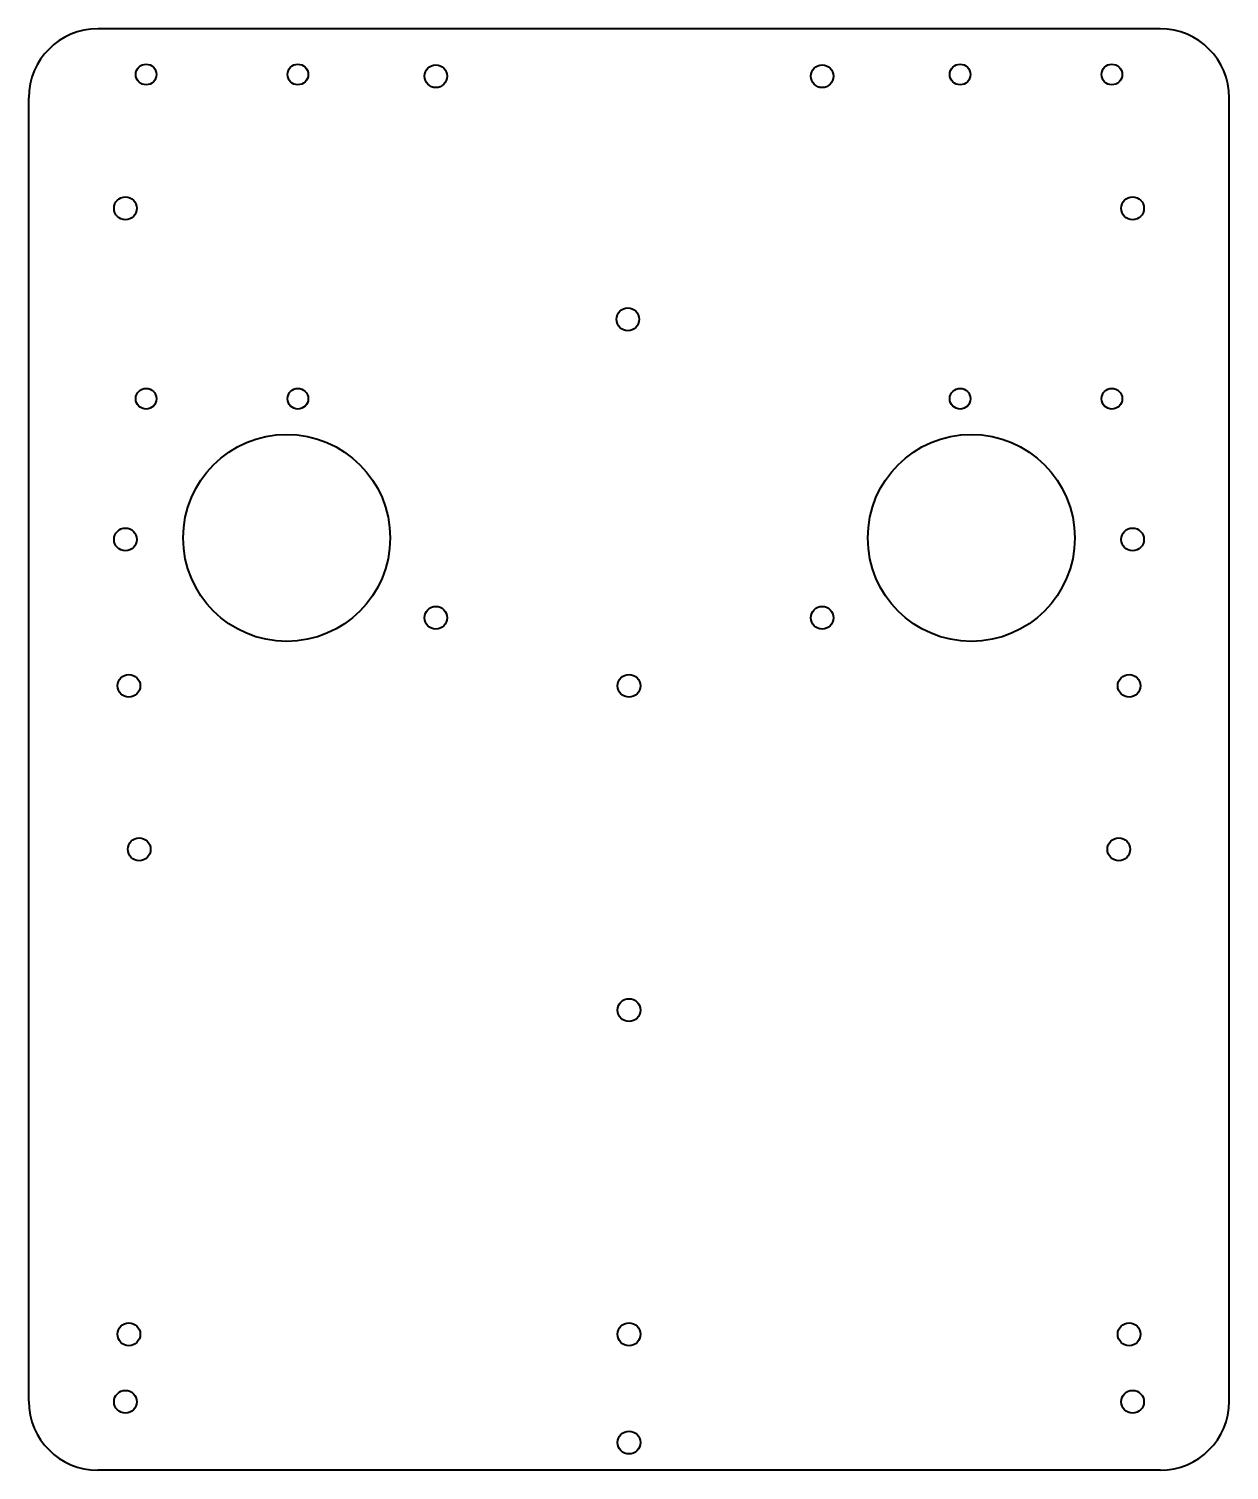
# Model space of a CAD drawing. Header units: millimetres. Extents: x -87 to 87, y -104 to 104.
import ezdxf

# ---------------------------------------------------------------- set-up
doc = ezdxf.new("R2010")
doc.units = ezdxf.units.MM
doc.layers.add('ModelSketch_Visible', color=7, linetype='Continuous', lineweight=40)

msp = doc.modelspace()

# ---------------------------------------------------------------- linework, layer by layer
at = {"layer": 'ModelSketch_Visible'}
for p, q in [((77, 104.47), (-77, 104.47)), ((-87, -94.47), (-87, 94.47)), ((87, -94.47), (87, 94.47)), ((77, -104.47), (-77, -104.47))]:
    msp.add_line(p, q, dxfattribs=at)
for centre, radius in [((-70, 97.85), 1.5), ((-48, 97.85), 1.5), ((-28, 97.6), 1.65), ((28, 97.6), 1.65), ((48, 97.85), 1.5), ((70, 97.85), 1.5), ((-73, 78.45), 1.65), ((73, 78.45), 1.65), ((-0.17, 62.36), 1.65), ((-70, 50.85), 1.5), ((-48, 50.85), 1.5), ((48, 50.85), 1.5), ((70, 50.85), 1.5), ((-49.62, 30.67), 15), ((49.62, 30.67), 15), ((-73, 30.45), 1.65), ((73, 30.45), 1.65), ((-28, 19.1), 1.65), ((28, 19.1), 1.65), ((-72.5, 9.23), 1.65), ((0, 9.23), 1.65), ((72.5, 9.23), 1.65), ((-71, -14.47), 1.65), ((71, -14.47), 1.65), ((0, -37.77), 1.65), ((-72.5, -84.77), 1.65), ((0, -84.77), 1.65), ((72.5, -84.77), 1.65), ((-73, -94.55), 1.65), ((73, -94.55), 1.65), ((0, -100.47), 1.65)]:
    msp.add_circle(centre, radius, dxfattribs=at)
for centre, start, end in [((-77, 94.47), 90, 180), ((77, 94.47), 0, 90), ((-77, -94.47), 180, 270), ((77, -94.47), 270, 0)]:
    msp.add_arc(centre, 10, start, end, dxfattribs=at)

doc.saveas('drawing.dxf')
